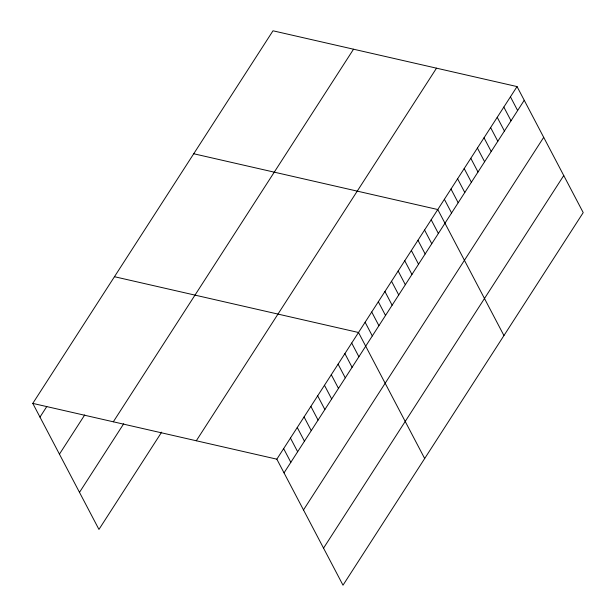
<?xml version="1.0" encoding="UTF-8"?>
<svg xmlns="http://www.w3.org/2000/svg" width="616" height="616" viewBox="0 0 616 616"><rect width="100%" height="100%" fill="white"/><g stroke="black" fill="none" stroke-linecap="round" stroke-linejoin="round"><path stroke-width="0.92" d="M32.787 403.395L272.996 30.8L517.047 86.579L583.213 212.605L343.004 585.2L276.838 459.174L32.787 403.395L98.953 529.421L161.661 432.147M39.978 417.094L46.785 406.537M59.436 454.161L84.715 414.945M113.321 421.798L353.53 49.211M79.495 492.353L123.731 423.731M196.304 440.763L436.513 68.176M276.838 459.174L517.047 86.579M284.03 472.872L524.239 100.277M303.495 509.94L543.697 137.345M323.546 548.132L563.755 175.537M193.724 153.754L437.776 209.532L503.942 335.566M114.461 276.707L358.512 332.494L424.678 458.52M510.441 96.828L517.633 110.526M503.834 107.069L511.026 120.775M497.228 117.317L504.419 131.016M490.621 127.566L497.813 141.264M484.022 137.815L491.214 151.513M477.415 148.056L484.607 161.754M470.809 158.304L478.001 172.003M464.202 168.553L471.394 182.251M457.596 178.794L464.787 192.492M450.989 189.043L458.181 202.741M444.382 199.291L451.574 212.99M431.177 219.781L438.369 233.479M424.57 230.03L431.762 243.728M417.964 240.271L425.156 253.969M411.357 250.52L418.549 264.218M404.75 260.768L411.942 274.466M398.144 271.009L405.336 284.715M391.537 281.258L398.729 294.956M384.931 291.507L392.123 305.205M378.324 301.755L385.516 315.454M371.725 311.996L378.917 325.695M365.119 322.245L372.31 335.943M351.705 343.05L358.897 356.749M344.898 353.607L352.09 367.305M338.092 364.164L345.283 377.862M331.285 374.721L338.477 388.419M324.478 385.277L331.67 398.976M317.679 395.834L324.871 409.532M310.872 406.391L318.064 420.089M304.065 416.947L311.257 430.646M297.259 427.504L304.45 441.202M290.452 438.061L297.644 451.759M283.645 448.617L290.837 462.316"/></g></svg>
